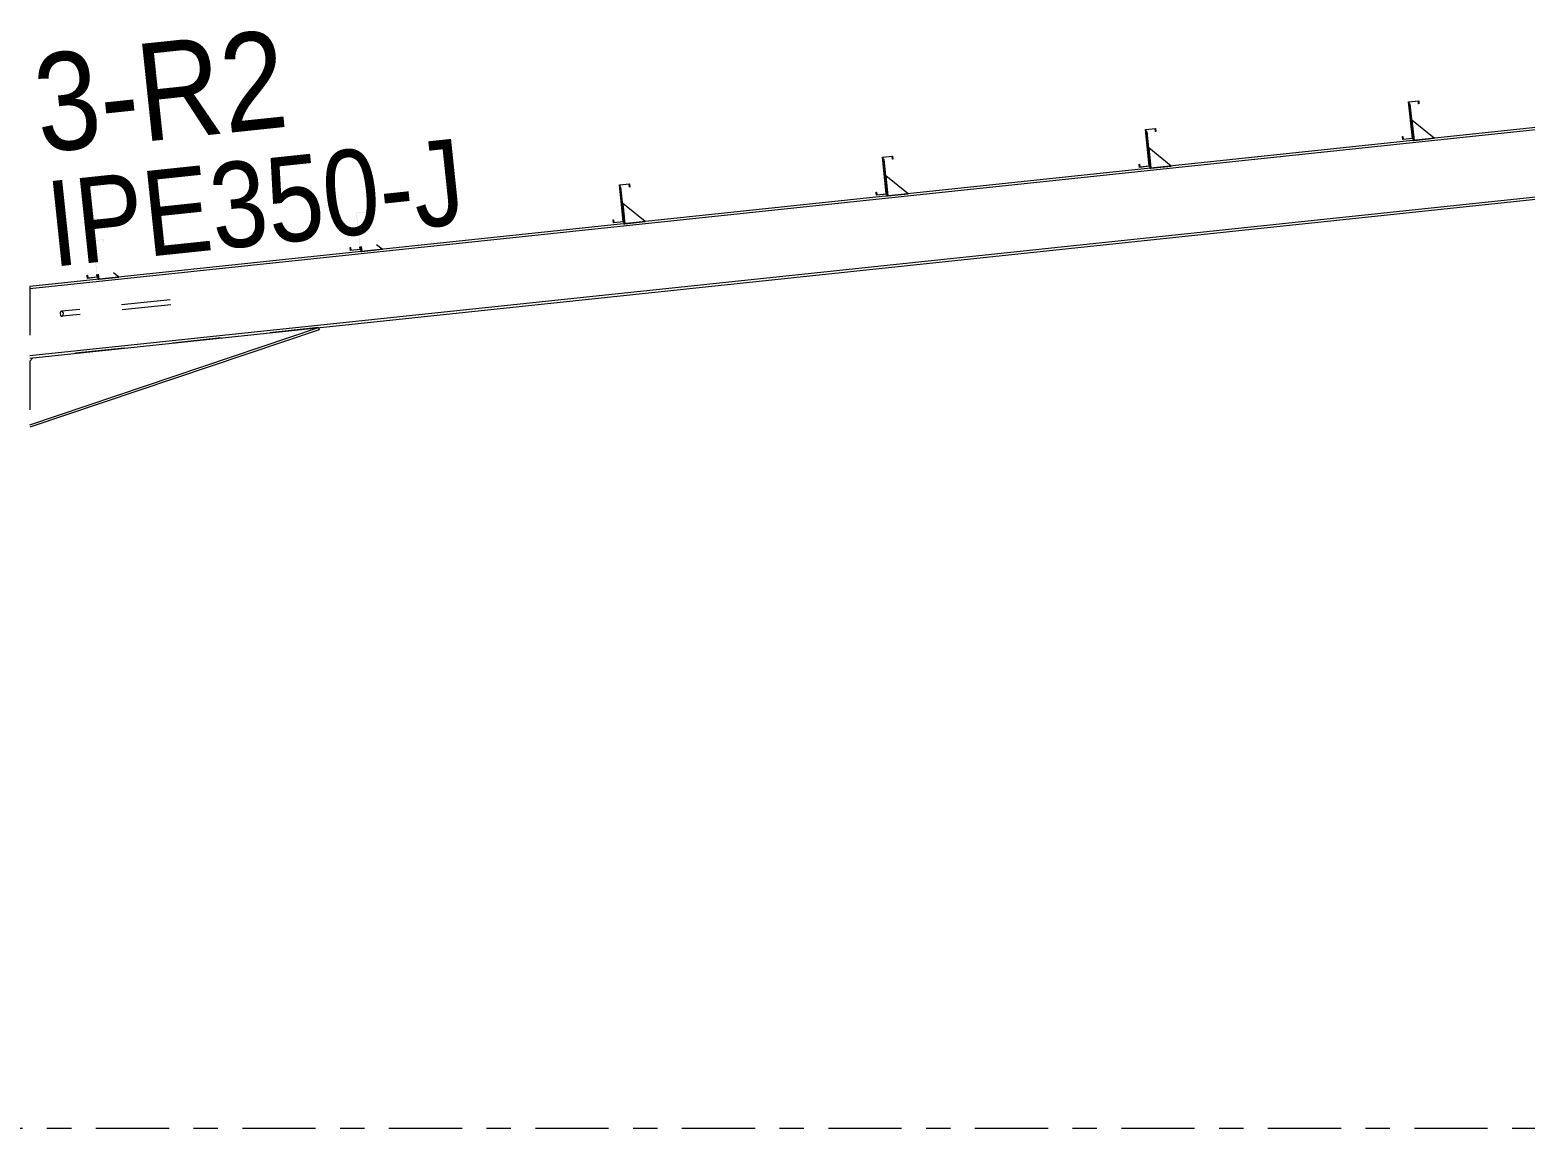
# Model space of a CAD drawing. Header units: millimetres. Extents: x -65 to 757, y -38 to 536.
# Drawn here: x 60 to 121.2, y 16.7 to 61.6 of the extents above; entities that cross this region are included whole.
import ezdxf

# ---------------------------------------------------------------- set-up
doc = ezdxf.new("R2010")
doc.units = ezdxf.units.MM
for name, pattern in [('XKITLINE00', [0]), ('XKITLINE02', [4, 2, -2]), ('XKITLINE03', [6, 3, -1, 1, -1])]:
    doc.linetypes.add(name, pattern=pattern)
for name, color, linetype, lineweight in [('Part', 2, 'Continuous', 0), ('PartMark', 7, 'Continuous', 0), ('S-grid', 1, 'Continuous', 0)]:
    doc.layers.add(name, color=color, linetype=linetype, lineweight=lineweight)
doc.styles.add('ARIAL', font='ARIAL.TTF')

# ---------------------------------------------------------------- blocks, each defined once
blk = doc.blocks.new('*A22')
at = {"layer": 'Part'}
blk.add_hatch(color=3, dxfattribs=at).paths.add_polyline_path([(62.568, 53.016), (62.983, 53.06), (62.996, 52.935), (62.981, 52.934), (62.969, 53.043), (62.585, 53.003), (62.742, 51.509), (62.328, 51.465), (62.315, 51.59), (62.33, 51.591), (62.341, 51.482), (62.726, 51.522)], flags=17)
blk = doc.blocks.new('*A23')
at = {"layer": 'Part'}
blk.add_hatch(color=3, dxfattribs=at).paths.add_polyline_path([(84.115, 55.289), (84.53, 55.332), (84.543, 55.208), (84.528, 55.206), (84.517, 55.316), (84.132, 55.275), (84.289, 53.782), (83.875, 53.738), (83.862, 53.862), (83.877, 53.864), (83.888, 53.755), (84.273, 53.795)], flags=17)
blk = doc.blocks.new('*A24')
at = {"layer": 'Part'}
blk.add_hatch(color=3, dxfattribs=at).paths.add_polyline_path([(105.663, 57.561), (106.077, 57.605), (106.09, 57.481), (106.075, 57.479), (106.064, 57.589), (105.679, 57.548), (105.837, 56.055), (105.422, 56.011), (105.409, 56.135), (105.424, 56.137), (105.436, 56.027), (105.82, 56.068)], flags=17)
blk = doc.blocks.new('*A27')
at = {"layer": 'Part'}
blk.add_hatch(color=3, dxfattribs=at).paths.add_polyline_path([(73.342, 54.152), (73.756, 54.196), (73.769, 54.072), (73.754, 54.07), (73.743, 54.179), (73.358, 54.139), (73.516, 52.645), (73.102, 52.602), (73.088, 52.726), (73.103, 52.728), (73.115, 52.618), (73.499, 52.659)], flags=17)
blk = doc.blocks.new('*A28')
at = {"layer": 'Part'}
blk.add_hatch(color=3, dxfattribs=at).paths.add_polyline_path([(94.889, 56.425), (95.303, 56.469), (95.317, 56.344), (95.302, 56.343), (95.29, 56.452), (94.906, 56.412), (95.063, 54.918), (94.649, 54.874), (94.636, 54.999), (94.65, 55), (94.662, 54.891), (95.047, 54.932)], flags=17)
blk = doc.blocks.new('*A29')
at = {"layer": 'Part'}
blk.add_hatch(color=3, dxfattribs=at).paths.add_polyline_path([(116.436, 58.698), (116.851, 58.741), (116.864, 58.617), (116.849, 58.615), (116.837, 58.725), (116.453, 58.684), (116.61, 57.191), (116.196, 57.147), (116.183, 57.272), (116.198, 57.273), (116.209, 57.164), (116.594, 57.204)], flags=17)
blk = doc.blocks.new('*A49')
at = {"layer": 'Part'}
blk.add_hatch(color=3, dxfattribs=at).paths.add_polyline_path([(62.568, 53.016), (62.983, 53.06), (62.996, 52.935), (62.981, 52.934), (62.969, 53.043), (62.585, 53.003), (62.742, 51.509), (62.328, 51.465), (62.315, 51.59), (62.33, 51.591), (62.341, 51.482), (62.726, 51.522)], flags=17)
blk = doc.blocks.new('*A50')
at = {"layer": 'Part'}
blk.add_hatch(color=3, dxfattribs=at).paths.add_polyline_path([(84.115, 55.289), (84.53, 55.332), (84.543, 55.208), (84.528, 55.206), (84.517, 55.316), (84.132, 55.275), (84.289, 53.782), (83.875, 53.738), (83.862, 53.862), (83.877, 53.864), (83.888, 53.755), (84.273, 53.795)], flags=17)
blk = doc.blocks.new('*A51')
at = {"layer": 'Part'}
blk.add_hatch(color=3, dxfattribs=at).paths.add_polyline_path([(105.663, 57.561), (106.077, 57.605), (106.09, 57.481), (106.075, 57.479), (106.064, 57.589), (105.679, 57.548), (105.837, 56.055), (105.422, 56.011), (105.409, 56.135), (105.424, 56.137), (105.436, 56.027), (105.82, 56.068)], flags=17)
blk = doc.blocks.new('*A52')
at = {"layer": 'Part'}
blk.add_hatch(color=3, dxfattribs=at).paths.add_polyline_path([(73.342, 54.152), (73.756, 54.196), (73.769, 54.072), (73.754, 54.07), (73.743, 54.179), (73.358, 54.139), (73.516, 52.645), (73.102, 52.602), (73.088, 52.726), (73.103, 52.728), (73.115, 52.618), (73.499, 52.659)], flags=17)
blk = doc.blocks.new('*A53')
at = {"layer": 'Part'}
blk.add_hatch(color=3, dxfattribs=at).paths.add_polyline_path([(94.889, 56.425), (95.303, 56.469), (95.317, 56.344), (95.302, 56.343), (95.29, 56.452), (94.906, 56.412), (95.063, 54.918), (94.649, 54.874), (94.636, 54.999), (94.65, 55), (94.662, 54.891), (95.047, 54.932)], flags=17)
blk = doc.blocks.new('*A54')
at = {"layer": 'Part'}
blk.add_hatch(color=3, dxfattribs=at).paths.add_polyline_path([(116.436, 58.698), (116.851, 58.741), (116.864, 58.617), (116.849, 58.615), (116.837, 58.725), (116.453, 58.684), (116.61, 57.191), (116.196, 57.147), (116.183, 57.272), (116.198, 57.273), (116.209, 57.164), (116.594, 57.204)], flags=17)
blk = doc.blocks.new('*A478')
at = {"layer": 'S-grid', "color": 1, "linetype": 'XKITLINE03', "lineweight": 0}
blk.add_line((56.675, 16.667), (579.167, 16.667), dxfattribs=at)
blk = doc.blocks.new('*A512')
at = {"layer": 'Part', "color": 2, "linetype": 'XKITLINE00', "lineweight": 0}
for p, q in [((139.4, 59.511), (59.975, 51.133)), ((139.4, 59.419), (59.975, 51.041)), ((139.4, 56.67), (59.975, 48.293)), ((59.975, 48.201), (139.4, 56.578))]:
    blk.add_line(p, q, dxfattribs=at)
at = {"layer": 'Part', "color": 7, "linetype": 'XKITLINE02', "lineweight": 0}
for p, q in [((139.4, 56.578), (139.4, 59.511)), ((59.975, 51.133), (59.975, 48.201))]:
    blk.add_line(p, q, dxfattribs=at)
blk = doc.blocks.new('*A513')
at = {"layer": 'Part', "color": 2, "linetype": 'XKITLINE00', "lineweight": 0}
for p, q in [((62.315, 51.59), (62.33, 51.591)), ((62.316, 51.581), (62.315, 51.59)), ((62.328, 51.465), (62.316, 51.581)), ((62.742, 51.509), (62.328, 51.465)), ((62.33, 51.591), (62.331, 51.583)), ((62.331, 51.583), (62.341, 51.482)), ((62.341, 51.482), (62.726, 51.522)), ((62.726, 51.522), (62.715, 51.624)), ((62.73, 51.625), (62.742, 51.509))]:
    blk.add_line(p, q, dxfattribs=at)
blk = doc.blocks.new('*A514')
at = {"layer": 'Part', "color": 2, "linetype": 'XKITLINE00', "lineweight": 0}
for p, q in [((84.115, 55.289), (84.53, 55.332)), ((84.273, 53.795), (84.115, 55.289)), ((84.517, 55.316), (84.132, 55.275)), ((84.132, 55.275), (84.289, 53.782)), ((84.528, 55.206), (84.517, 55.316)), ((84.543, 55.208), (84.528, 55.206)), ((84.53, 55.332), (84.543, 55.208)), ((83.862, 53.862), (83.877, 53.864)), ((83.875, 53.738), (83.862, 53.862)), ((84.289, 53.782), (83.875, 53.738)), ((83.877, 53.864), (83.888, 53.755)), ((83.888, 53.755), (84.273, 53.795))]:
    blk.add_line(p, q, dxfattribs=at)
blk = doc.blocks.new('*A515')
at = {"layer": 'Part', "color": 2, "linetype": 'XKITLINE00', "lineweight": 0}
for p, q in [((105.663, 57.561), (106.077, 57.605)), ((105.82, 56.068), (105.663, 57.561)), ((106.064, 57.589), (105.679, 57.548)), ((106.075, 57.479), (106.064, 57.589)), ((106.077, 57.605), (106.09, 57.481)), ((105.679, 57.548), (105.837, 56.055)), ((106.09, 57.481), (106.075, 57.479)), ((105.409, 56.135), (105.424, 56.137)), ((105.422, 56.011), (105.409, 56.135)), ((105.837, 56.055), (105.422, 56.011)), ((105.424, 56.137), (105.436, 56.027)), ((105.436, 56.027), (105.82, 56.068))]:
    blk.add_line(p, q, dxfattribs=at)
blk = doc.blocks.new('*A518')
at = {"layer": 'Part', "color": 2, "linetype": 'XKITLINE00', "lineweight": 0}
for p, q in [((73.088, 52.726), (73.103, 52.728)), ((73.089, 52.718), (73.088, 52.726)), ((73.102, 52.602), (73.089, 52.718)), ((73.103, 52.728), (73.104, 52.719)), ((73.104, 52.719), (73.115, 52.618)), ((73.499, 52.659), (73.489, 52.76)), ((73.504, 52.762), (73.516, 52.645)), ((73.516, 52.645), (73.102, 52.602)), ((73.115, 52.618), (73.499, 52.659))]:
    blk.add_line(p, q, dxfattribs=at)
blk = doc.blocks.new('*A519')
at = {"layer": 'Part', "color": 2, "linetype": 'XKITLINE00', "lineweight": 0}
for p, q in [((94.889, 56.425), (95.303, 56.469)), ((95.047, 54.932), (94.889, 56.425)), ((95.29, 56.452), (94.906, 56.412)), ((94.906, 56.412), (95.063, 54.918)), ((95.302, 56.343), (95.29, 56.452)), ((95.317, 56.344), (95.302, 56.343)), ((95.303, 56.469), (95.317, 56.344)), ((94.636, 54.999), (94.65, 55)), ((94.649, 54.874), (94.636, 54.999)), ((95.063, 54.918), (94.649, 54.874)), ((94.65, 55), (94.662, 54.891)), ((94.662, 54.891), (95.047, 54.932))]:
    blk.add_line(p, q, dxfattribs=at)
blk = doc.blocks.new('*A520')
at = {"layer": 'Part', "color": 2, "linetype": 'XKITLINE00', "lineweight": 0}
for p, q in [((116.436, 58.698), (116.851, 58.741)), ((116.594, 57.204), (116.436, 58.698)), ((116.837, 58.725), (116.453, 58.684)), ((116.453, 58.684), (116.61, 57.191)), ((116.849, 58.615), (116.837, 58.725)), ((116.864, 58.617), (116.849, 58.615)), ((116.851, 58.741), (116.864, 58.617)), ((116.183, 57.272), (116.198, 57.273)), ((116.196, 57.147), (116.183, 57.272)), ((116.61, 57.191), (116.196, 57.147)), ((116.198, 57.273), (116.209, 57.164)), ((116.209, 57.164), (116.594, 57.204))]:
    blk.add_line(p, q, dxfattribs=at)
blk = doc.blocks.new('*A552')
at = {"layer": 'Part', "color": 2, "linetype": 'XKITLINE00', "lineweight": 0}
for p, q in [((62.315, 51.59), (62.33, 51.591)), ((62.316, 51.581), (62.315, 51.59)), ((62.328, 51.465), (62.316, 51.581)), ((62.742, 51.509), (62.328, 51.465)), ((62.33, 51.591), (62.331, 51.583)), ((62.331, 51.583), (62.341, 51.482)), ((62.341, 51.482), (62.726, 51.522)), ((62.726, 51.522), (62.715, 51.624)), ((62.73, 51.625), (62.742, 51.509))]:
    blk.add_line(p, q, dxfattribs=at)
blk = doc.blocks.new('*A553')
at = {"layer": 'Part', "color": 2, "linetype": 'XKITLINE00', "lineweight": 0}
for p, q in [((84.115, 55.289), (84.53, 55.332)), ((84.273, 53.795), (84.115, 55.289)), ((84.517, 55.316), (84.132, 55.275)), ((84.132, 55.275), (84.289, 53.782)), ((84.528, 55.206), (84.517, 55.316)), ((84.543, 55.208), (84.528, 55.206)), ((84.53, 55.332), (84.543, 55.208)), ((83.862, 53.862), (83.877, 53.864)), ((83.875, 53.738), (83.862, 53.862)), ((84.289, 53.782), (83.875, 53.738)), ((83.877, 53.864), (83.888, 53.755)), ((83.888, 53.755), (84.273, 53.795))]:
    blk.add_line(p, q, dxfattribs=at)
blk = doc.blocks.new('*A554')
at = {"layer": 'Part', "color": 2, "linetype": 'XKITLINE00', "lineweight": 0}
for p, q in [((105.663, 57.561), (106.077, 57.605)), ((105.82, 56.068), (105.663, 57.561)), ((106.064, 57.589), (105.679, 57.548)), ((106.075, 57.479), (106.064, 57.589)), ((106.077, 57.605), (106.09, 57.481)), ((105.679, 57.548), (105.837, 56.055)), ((106.09, 57.481), (106.075, 57.479)), ((105.409, 56.135), (105.424, 56.137)), ((105.422, 56.011), (105.409, 56.135)), ((105.837, 56.055), (105.422, 56.011)), ((105.424, 56.137), (105.436, 56.027)), ((105.436, 56.027), (105.82, 56.068))]:
    blk.add_line(p, q, dxfattribs=at)
blk = doc.blocks.new('*A555')
at = {"layer": 'Part', "color": 2, "linetype": 'XKITLINE00', "lineweight": 0}
for p, q in [((73.088, 52.726), (73.103, 52.728)), ((73.089, 52.718), (73.088, 52.726)), ((73.102, 52.602), (73.089, 52.718)), ((73.103, 52.728), (73.104, 52.719)), ((73.104, 52.719), (73.115, 52.618)), ((73.499, 52.659), (73.489, 52.76)), ((73.504, 52.762), (73.516, 52.645)), ((73.516, 52.645), (73.102, 52.602)), ((73.115, 52.618), (73.499, 52.659))]:
    blk.add_line(p, q, dxfattribs=at)
blk = doc.blocks.new('*A556')
at = {"layer": 'Part', "color": 2, "linetype": 'XKITLINE00', "lineweight": 0}
for p, q in [((94.889, 56.425), (95.303, 56.469)), ((95.047, 54.932), (94.889, 56.425)), ((95.29, 56.452), (94.906, 56.412)), ((94.906, 56.412), (95.063, 54.918)), ((95.302, 56.343), (95.29, 56.452)), ((95.317, 56.344), (95.302, 56.343)), ((95.303, 56.469), (95.317, 56.344)), ((94.636, 54.999), (94.65, 55)), ((94.649, 54.874), (94.636, 54.999)), ((95.063, 54.918), (94.649, 54.874)), ((94.65, 55), (94.662, 54.891)), ((94.662, 54.891), (95.047, 54.932))]:
    blk.add_line(p, q, dxfattribs=at)
blk = doc.blocks.new('*A557')
at = {"layer": 'Part', "color": 2, "linetype": 'XKITLINE00', "lineweight": 0}
for p, q in [((116.436, 58.698), (116.851, 58.741)), ((116.594, 57.204), (116.436, 58.698)), ((116.837, 58.725), (116.453, 58.684)), ((116.453, 58.684), (116.61, 57.191)), ((116.849, 58.615), (116.837, 58.725)), ((116.864, 58.617), (116.849, 58.615)), ((116.851, 58.741), (116.864, 58.617)), ((116.183, 57.272), (116.198, 57.273)), ((116.196, 57.147), (116.183, 57.272)), ((116.61, 57.191), (116.196, 57.147)), ((116.198, 57.273), (116.209, 57.164)), ((116.209, 57.164), (116.594, 57.204))]:
    blk.add_line(p, q, dxfattribs=at)
blk = doc.blocks.new('*A562')
at = {"layer": 'Part', "color": 2, "linetype": 'XKITLINE00', "lineweight": 0}
for p, q in [((59.975, 45.464), (71.791, 49.447)), ((71.82, 49.36), (59.975, 45.367)), ((71.791, 49.447), (71.82, 49.36)), ((60.096, 48.213), (59.975, 48.079))]:
    blk.add_line(p, q, dxfattribs=at)
at = {"layer": 'Part', "color": 7, "linetype": 'XKITLINE02', "lineweight": 0}
for p, q in [((71.791, 49.447), (60.096, 48.213)), ((59.975, 48.079), (59.975, 45.367))]:
    blk.add_line(p, q, dxfattribs=at)
blk = doc.blocks.new('*A566')
at = {"layer": 'Part', "color": 7, "linetype": 'XKITLINE02', "lineweight": 0}
for p, q in [((62.772, 51.63), (62.793, 51.431)), ((62.793, 51.431), (63.621, 51.518))]:
    blk.add_line(p, q, dxfattribs=at)
at = {"layer": 'Part', "color": 2, "linetype": 'XKITLINE00', "lineweight": 0}
blk.add_line((63.621, 51.518), (63.401, 51.696), dxfattribs=at)
blk = doc.blocks.new('*A567')
at = {"layer": 'Part', "color": 7, "linetype": 'XKITLINE02', "lineweight": 0}
for p, q in [((62.73, 51.625), (62.742, 51.509)), ((62.751, 51.426), (62.793, 51.431))]:
    blk.add_line(p, q, dxfattribs=at)
at = {"layer": 'Part', "color": 2, "linetype": 'XKITLINE00', "lineweight": 0}
for p, q in [((62.742, 51.509), (62.751, 51.426)), ((62.793, 51.431), (62.772, 51.63))]:
    blk.add_line(p, q, dxfattribs=at)
blk = doc.blocks.new('*A568')
at = {"layer": 'Part', "color": 7, "linetype": 'XKITLINE02', "lineweight": 0}
for p, q in [((73.545, 52.766), (73.566, 52.567)), ((73.566, 52.567), (74.395, 52.654))]:
    blk.add_line(p, q, dxfattribs=at)
at = {"layer": 'Part', "color": 2, "linetype": 'XKITLINE00', "lineweight": 0}
blk.add_line((74.395, 52.654), (74.175, 52.832), dxfattribs=at)
blk = doc.blocks.new('*A569')
at = {"layer": 'Part', "color": 2, "linetype": 'XKITLINE00', "lineweight": 0}
for p, q in [((84.182, 55.195), (84.141, 55.191)), ((84.34, 53.703), (84.182, 55.195)), ((84.289, 53.782), (84.298, 53.699))]:
    blk.add_line(p, q, dxfattribs=at)
at = {"layer": 'Part', "color": 7, "linetype": 'XKITLINE02', "lineweight": 0}
for p, q in [((84.141, 55.191), (84.289, 53.782)), ((84.298, 53.699), (84.34, 53.703))]:
    blk.add_line(p, q, dxfattribs=at)
blk = doc.blocks.new('*A570')
at = {"layer": 'Part', "color": 7, "linetype": 'XKITLINE02', "lineweight": 0}
for p, q in [((73.504, 52.762), (73.516, 52.645)), ((73.525, 52.563), (73.566, 52.567))]:
    blk.add_line(p, q, dxfattribs=at)
at = {"layer": 'Part', "color": 2, "linetype": 'XKITLINE00', "lineweight": 0}
for p, q in [((73.566, 52.567), (73.545, 52.766)), ((73.516, 52.645), (73.525, 52.563))]:
    blk.add_line(p, q, dxfattribs=at)
blk = doc.blocks.new('*A571')
at = {"layer": 'Part', "color": 2, "linetype": 'XKITLINE00', "lineweight": 0}
blk.add_line((85.168, 53.791), (84.252, 54.532), dxfattribs=at)
at = {"layer": 'Part', "color": 7, "linetype": 'XKITLINE02', "lineweight": 0}
for p, q in [((84.252, 54.532), (84.34, 53.703)), ((84.34, 53.703), (85.168, 53.791))]:
    blk.add_line(p, q, dxfattribs=at)
blk = doc.blocks.new('*A572')
at = {"layer": 'Part', "color": 2, "linetype": 'XKITLINE00', "lineweight": 0}
blk.add_line((95.942, 54.927), (95.026, 55.668), dxfattribs=at)
at = {"layer": 'Part', "color": 7, "linetype": 'XKITLINE02', "lineweight": 0}
for p, q in [((95.026, 55.668), (95.113, 54.84)), ((95.113, 54.84), (95.942, 54.927))]:
    blk.add_line(p, q, dxfattribs=at)
blk = doc.blocks.new('*A573')
at = {"layer": 'Part', "color": 2, "linetype": 'XKITLINE00', "lineweight": 0}
for p, q in [((105.729, 57.468), (105.688, 57.463)), ((105.887, 55.976), (105.729, 57.468)), ((105.837, 56.055), (105.845, 55.972))]:
    blk.add_line(p, q, dxfattribs=at)
at = {"layer": 'Part', "color": 7, "linetype": 'XKITLINE02', "lineweight": 0}
for p, q in [((105.688, 57.463), (105.837, 56.055)), ((105.845, 55.972), (105.887, 55.976))]:
    blk.add_line(p, q, dxfattribs=at)
blk = doc.blocks.new('*A574')
at = {"layer": 'Part', "color": 2, "linetype": 'XKITLINE00', "lineweight": 0}
blk.add_line((106.716, 56.063), (105.799, 56.805), dxfattribs=at)
at = {"layer": 'Part', "color": 7, "linetype": 'XKITLINE02', "lineweight": 0}
for p, q in [((105.799, 56.805), (105.887, 55.976)), ((105.887, 55.976), (106.716, 56.063))]:
    blk.add_line(p, q, dxfattribs=at)
blk = doc.blocks.new('*A575')
at = {"layer": 'Part', "color": 2, "linetype": 'XKITLINE00', "lineweight": 0}
for p, q in [((94.956, 56.331), (94.914, 56.327)), ((95.113, 54.84), (94.956, 56.331)), ((95.063, 54.918), (95.072, 54.835))]:
    blk.add_line(p, q, dxfattribs=at)
at = {"layer": 'Part', "color": 7, "linetype": 'XKITLINE02', "lineweight": 0}
for p, q in [((94.914, 56.327), (95.063, 54.918)), ((95.072, 54.835), (95.113, 54.84))]:
    blk.add_line(p, q, dxfattribs=at)
blk = doc.blocks.new('*A576')
at = {"layer": 'Part', "color": 2, "linetype": 'XKITLINE00', "lineweight": 0}
blk.add_line((117.489, 57.2), (116.573, 57.941), dxfattribs=at)
at = {"layer": 'Part', "color": 7, "linetype": 'XKITLINE02', "lineweight": 0}
for p, q in [((116.573, 57.941), (116.66, 57.112)), ((116.66, 57.112), (117.489, 57.2))]:
    blk.add_line(p, q, dxfattribs=at)
blk = doc.blocks.new('*A577')
at = {"layer": 'Part', "color": 2, "linetype": 'XKITLINE00', "lineweight": 0}
for p, q in [((116.503, 58.604), (116.462, 58.6)), ((116.66, 57.112), (116.503, 58.604)), ((116.61, 57.191), (116.619, 57.108))]:
    blk.add_line(p, q, dxfattribs=at)
at = {"layer": 'Part', "color": 7, "linetype": 'XKITLINE02', "lineweight": 0}
for p, q in [((116.462, 58.6), (116.61, 57.191)), ((116.619, 57.108), (116.66, 57.112))]:
    blk.add_line(p, q, dxfattribs=at)
blk = doc.blocks.new('*A578')
at = {"layer": 'Part', "color": 7, "linetype": 'XKITLINE02', "lineweight": 0}
for p, q in [((65.72, 50.587), (62.015, 50.196)), ((65.742, 50.38), (62.037, 49.989))]:
    blk.add_line(p, q, dxfattribs=at)
at = {"layer": 'Part', "color": 2, "linetype": 'XKITLINE00', "lineweight": 0}
for p, q in [((61.221, 50.06), (61.218, 50.008)), ((61.218, 50.008), (61.232, 49.957)), ((61.241, 50.101), (61.221, 50.06)), ((61.232, 49.957), (61.26, 49.921)), ((61.272, 50.118), (61.241, 50.101)), ((61.26, 49.921), (61.293, 49.911)), ((62.015, 50.196), (61.272, 50.118)), ((61.305, 50.108), (61.272, 50.118)), ((62.037, 49.989), (61.293, 49.911)), ((61.293, 49.911), (61.324, 49.928)), ((61.333, 50.072), (61.305, 50.108)), ((61.324, 49.928), (61.344, 49.968)), ((61.347, 50.021), (61.333, 50.072)), ((61.344, 49.968), (61.347, 50.021))]:
    blk.add_line(p, q, dxfattribs=at)
blk = doc.blocks.new('*A2068')
at = {"layer": 'PartMark', "color": 3, "style": 'ARIAL', "width": 0.85}
blk.add_text('3-R2', height=4, rotation=6.02179, dxfattribs=at).set_placement((60.403, 56.609))
at = {"layer": 'PartMark', "color": 7, "style": 'ARIAL', "width": 0.85}
blk.add_text('IPE350-J', height=3.5, rotation=6.02179, dxfattribs=at).set_placement((60.896, 51.934))

msp = doc.modelspace()

# ---------------------------------------------------------------- block references
at = {"lineweight": 0}
for name in ['*A2068', '*A512', '*A29', '*A54', '*A520', '*A557', '*A577', '*A24', '*A51', '*A515', '*A554', '*A576', '*A573', '*A28', '*A53', '*A519', '*A556', '*A574', '*A575', '*A23', '*A50', '*A514', '*A553', '*A569', '*A572', '*A571', '*A27', '*A52', '*A22', '*A49', '*A518', '*A555', '*A570', '*A568', '*A513', '*A552', '*A567', '*A566', '*A578', '*A562', '*A478']:
    msp.add_blockref(name, (0, 0), dxfattribs=at)

doc.saveas('drawing.dxf')
